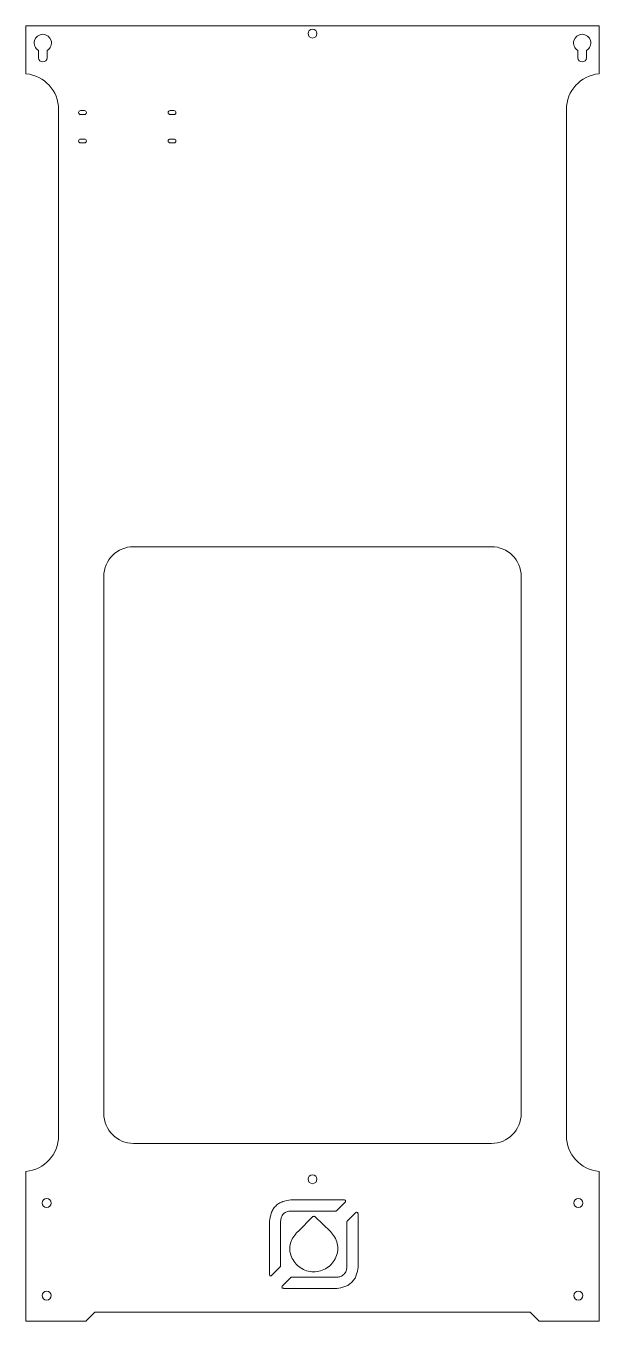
# Model space of a CAD drawing. Header units: millimetres. Extents: x -96 to 96, y -40 to 395.
import ezdxf

# ---------------------------------------------------------------- set-up
doc = ezdxf.new("R2010")
doc.units = ezdxf.units.MM

msp = doc.modelspace()

# ---------------------------------------------------------------- linework, layer by layer
at = {"color": 7, "linetype": 'Continuous', "lineweight": 15}
for p, q in [((-95.98, 394.56), (-95.98, 378.5)), ((95.98, 394.56), (-95.98, 394.56)), ((95.98, 378.5), (95.98, 394.56)), ((-91.82, 386.35), (-91.82, 383.89)), ((-88.82, 383.89), (-88.82, 386.35)), ((88.82, 386.35), (88.82, 383.89)), ((91.82, 383.89), (91.82, 386.35)), ((-85.04, 366.55), (-85.04, 22.57)), ((-76.39, 366.15), (-77.69, 366.15)), ((-77.69, 364.85), (-76.39, 364.85)), ((-46.39, 366.15), (-47.69, 366.15)), ((-47.69, 364.85), (-46.39, 364.85)), ((85.04, 22.57), (85.04, 366.55)), ((-76.39, 356.65), (-77.69, 356.65)), ((-46.39, 356.65), (-47.69, 356.65)), ((-77.69, 355.35), (-76.39, 355.35)), ((-47.69, 355.35), (-46.39, 355.35)), ((59.92, 220), (-59.92, 220)), ((-69.92, 210), (-69.92, 30)), ((69.92, 30), (69.92, 210)), ((-59.92, 20), (59.92, 20)), ((-95.98, 10.62), (-95.98, -39.56)), ((95.98, -39.56), (95.98, 10.62)), ((10.23, 1.08), (-7.26, 1.08)), ((8.08, -2.55), (11, 0.38)), ((-7.26, -2.66), (7.82, -2.66)), ((14.56, -3.18), (11.63, -6.11)), ((15.26, -21.45), (15.26, -3.96)), ((-14.41, -6.07), (-14.41, -23.55)), ((-10.67, -21.15), (-10.67, -6.07)), ((0, -4.63), (-4.85, -9.48)), ((6, -9.48), (0.85, -4.63)), ((11.52, -6.37), (11.52, -21.45)), ((-13.71, -24.33), (-10.78, -21.4)), ((-7.22, -24.97), (-10.15, -27.89)), ((8.11, -24.85), (-6.96, -24.85)), ((-9.37, -28.6), (8.11, -28.6)), ((-75.9, -39.56), (-72.9, -36.56)), ((-72.9, -36.56), (72.9, -36.56)), ((72.9, -36.56), (75.9, -39.56)), ((-95.98, -39.56), (-75.9, -39.56)), ((75.9, -39.56), (95.98, -39.56))]:
    msp.add_line(p, q, dxfattribs=at)
for centre in [(0, 392), (0, 8), (-89.02, 0), (89.02, 0), (-89.02, -31), (89.02, -31)]:
    msp.add_circle(centre, 1.5, dxfattribs=at)
for centre, radius, start, end in [((-90.32, 388.85), 2.91, 300.942, 239.058), ((90.32, 388.85), 2.91, 300.942, 239.058), ((-90.32, 384), 1.5, 184.0602, 355.9398), ((90.32, 384), 1.5, 184.0602, 355.9398), ((-97.04, 366.55), 12, 0, 84.9323), ((97.04, 366.55), 12, 95.0677, 180), ((-77.69, 365.5), 0.65, 90, 270), ((-76.39, 365.5), 0.65, 270, 90), ((-47.69, 365.5), 0.65, 90, 270), ((-46.39, 365.5), 0.65, 270, 90), ((-77.69, 356), 0.65, 90, 270), ((-76.39, 356), 0.65, 270, 90), ((-47.69, 356), 0.65, 90, 270), ((-46.39, 356), 0.65, 270, 90), ((-59.92, 210), 10, 90, 180), ((59.92, 210), 10, 0, 90), ((-59.92, 30), 10, 180, 270), ((59.92, 30), 10, 270, 0), ((-97.04, 22.57), 12, 275.0677, 0), ((97.04, 22.57), 12, 180, 264.9323)]:
    msp.add_arc(centre, radius, start, end, dxfattribs=at)
for points, knots in [([(-7.26, 1.08), (-8.18, 0.94), (-9.59, 0.71), (-11.26, -0.06), (-12.37, -0.96), (-13.27, -2.07), (-14.04, -3.74), (-14.26, -5.15), (-14.41, -6.07)], [0, 0, 0, 0, 0.25, 0.375, 0.5, 0.625, 0.75, 1, 1, 1, 1]), ([(-4.85, -9.48), (-5, -9.61), (-5.24, -9.92), (-5.75, -10.51), (-6.35, -11.28), (-6.97, -12.29), (-7.56, -13.74), (-7.75, -15.73), (-6.96, -18.84), (-4.35, -22.03), (0.34, -23.54), (5.11, -22.12), (7.74, -18.97), (8.58, -15.87), (8.41, -13.5), (7.5, -11.29), (6.5, -10.08), (6, -9.48)], [0, 0, 0, 0, 0.015625, 0.03125, 0.0625, 0.09375, 0.125, 0.1875, 0.25, 0.375, 0.5, 0.625, 0.75, 0.8125, 0.875, 0.9375, 1, 1, 1, 1]), ([(8.11, -28.6), (9.03, -28.45), (10.44, -28.23), (12.11, -27.45), (13.22, -26.56), (14.12, -25.44), (14.9, -23.77), (15.12, -22.36), (15.26, -21.45)], [0, 0, 0, 0, 0.25, 0.375, 0.5, 0.625, 0.75, 1, 1, 1, 1])]:
    msp.add_open_spline(points, degree=3, knots=knots, dxfattribs=at)
for points in [[(11, 0.38), (11.07, 0.47), (11.16, 0.71), (10.93, 1.02), (10.57, 1.06), (10.34, 1.09), (10.23, 1.08)], [(-10.67, -6.07), (-10.61, -5.63), (-10.49, -4.73), (-9.78, -3.55), (-8.6, -2.84), (-7.7, -2.72), (-7.26, -2.66)], [(7.82, -2.66), (7.87, -2.66), (7.97, -2.65), (8.04, -2.58), (8.08, -2.55)], [(15.26, -3.96), (15.27, -3.84), (15.24, -3.62), (15.2, -3.26), (14.89, -3.02), (14.65, -3.12), (14.56, -3.18)], [(0.44, -4.44), (0.36, -4.45), (0.2, -4.47), (0.06, -4.57), (0, -4.63)], [(0.85, -4.63), (0.79, -4.58), (0.67, -4.47), (0.52, -4.45), (0.44, -4.44)], [(11.63, -6.11), (11.6, -6.14), (11.51, -6.21), (11.52, -6.32), (11.52, -6.37)], [(-10.78, -21.4), (-10.75, -21.37), (-10.67, -21.3), (-10.67, -21.19), (-10.67, -21.15)], [(11.52, -21.45), (11.46, -21.89), (11.34, -22.78), (10.63, -23.96), (9.45, -24.67), (8.55, -24.79), (8.11, -24.85)], [(-14.41, -23.55), (-14.42, -23.67), (-14.39, -23.9), (-14.35, -24.25), (-14.04, -24.49), (-13.8, -24.4), (-13.71, -24.33)], [(-6.96, -24.85), (-7.06, -24.86), (-7.16, -24.9), (-7.22, -24.97)], [(-10.15, -27.89), (-10.22, -27.98), (-10.31, -28.22), (-10.07, -28.53), (-9.72, -28.58), (-9.49, -28.59), (-9.37, -28.6)]]:
    msp.add_open_spline(points, degree=3, dxfattribs=at)

doc.saveas('drawing.dxf')
